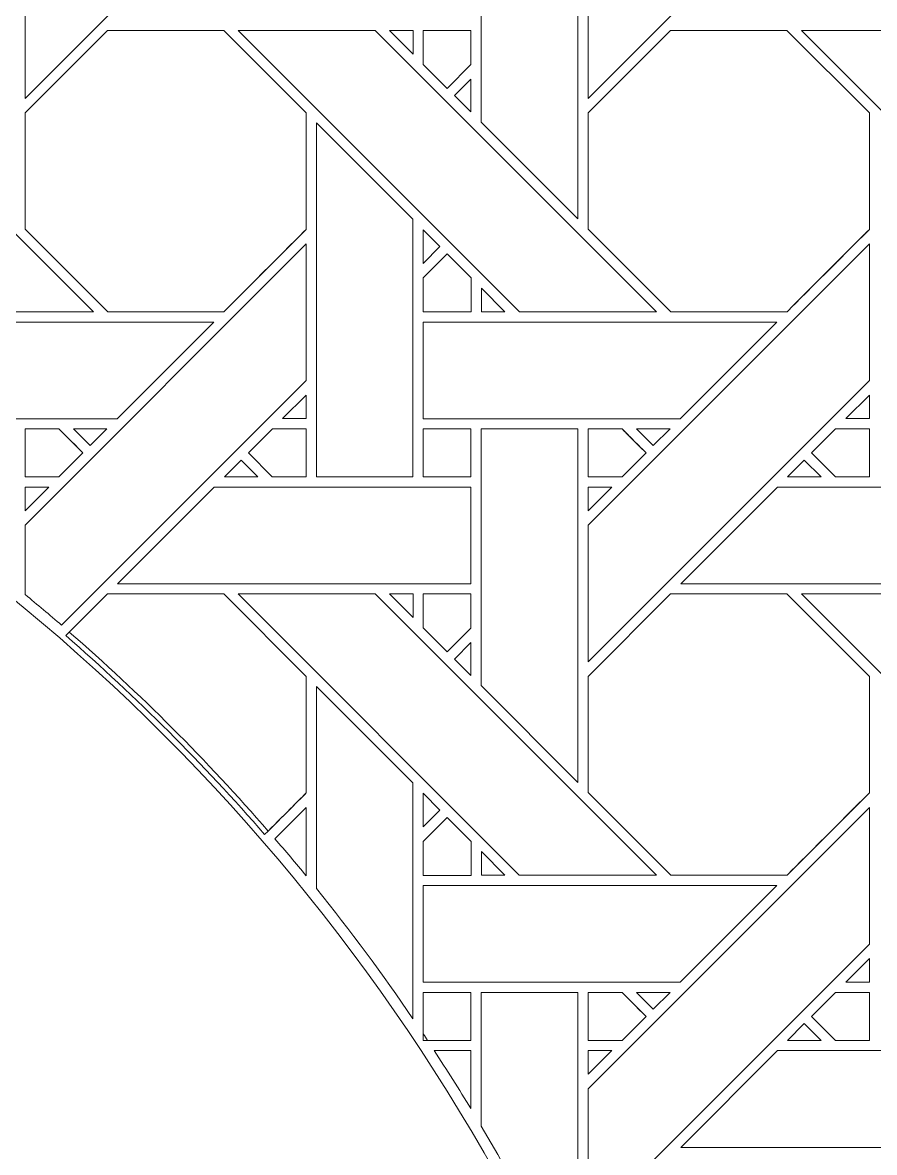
# Model space of a CAD drawing. Header units: inches. Extents: x 6.4 to 18.4, y 3.1 to 15.1.
# Drawn here: x 14.514 to 15.949, y 10.763 to 12.665 of the extents above; entities that cross this region are included whole.
import ezdxf

# ---------------------------------------------------------------- set-up
doc = ezdxf.new("R2010")
doc.units = ezdxf.units.IN
doc.header["$MEASUREMENT"] = 0
doc.layers.add('Design', color=7, linetype='Continuous', lineweight=0)

msp = doc.modelspace()

# ---------------------------------------------------------------- linework, layer by layer
at = {"layer": 'Design'}
for points, knots in [([(12.3829, 15.0948), (9.0691, 15.0948), (6.3829, 12.4085), (6.3829, 9.0948), (6.3829, 5.7811), (9.0691, 3.0948), (12.3829, 3.0948), (15.6966, 3.0948), (18.3829, 5.7811), (18.3829, 9.0948), (18.3829, 12.4085), (15.6966, 15.0948), (12.3829, 15.0948)], [0, 0, 0, 0, 1, 1, 1, 2, 2, 2, 3, 3, 3, 4, 4, 4, 4]), ([(12.3829, 14.3629), (9.4733, 14.3629), (7.1147, 12.0043), (7.1147, 9.0948), (7.1147, 6.1852), (9.4733, 3.8266), (12.3829, 3.8266), (15.2924, 3.8266), (17.651, 6.1852), (17.651, 9.0948), (17.651, 12.0043), (15.2924, 14.3629), (12.3829, 14.3629)], [0, 0, 0, 0, 1, 1, 1, 2, 2, 2, 3, 3, 3, 4, 4, 4, 4]), ([(14.9915, 13.0116), (14.9915, 13.0116), (14.5179, 12.5379), (14.5179, 12.5379), (14.5179, 12.5379), (14.5179, 12.768), (14.5179, 12.768), (14.5179, 12.768), (14.9915, 13.2416), (14.9915, 13.2416), (14.9915, 13.2416), (14.9915, 13.0116), (14.9915, 13.0116)], [0, 0, 0, 0, 1, 1, 1, 2, 2, 2, 3, 3, 3, 4, 4, 4, 4]), ([(15.9111, 12.9824), (15.9111, 12.9824), (15.4666, 12.5379), (15.4666, 12.5379), (15.4666, 12.5379), (15.4666, 12.768), (15.4666, 12.768), (15.4666, 12.768), (15.7887, 13.0901), (15.7887, 13.0901), (15.8301, 13.0548), (15.8709, 13.019), (15.9111, 12.9824)], [0, 0, 0, 0, 1, 1, 1, 2, 2, 2, 3, 3, 3, 4, 4, 4, 4]), ([(15.2865, 12.4979), (15.2865, 12.4979), (15.2865, 12.9301), (15.2865, 12.9301), (15.2865, 12.9301), (15.4494, 12.9301), (15.4494, 12.9301), (15.4494, 12.9301), (15.4494, 12.335), (15.4494, 12.335), (15.4494, 12.335), (15.2865, 12.4979), (15.2865, 12.4979)], [0, 0, 0, 0, 1, 1, 1, 2, 2, 2, 3, 3, 3, 4, 4, 4, 4]), ([(14.6329, 12.1786), (14.6329, 12.1786), (14.4018, 12.1786), (14.4018, 12.1786), (14.4018, 12.1786), (13.9283, 12.6522), (13.9283, 12.6522), (13.9283, 12.6522), (14.1592, 12.6522), (14.1592, 12.6522), (14.1592, 12.6522), (14.6329, 12.1786), (14.6329, 12.1786)], [0, 0, 0, 0, 1, 1, 1, 2, 2, 2, 3, 3, 3, 4, 4, 4, 4]), ([(14.5179, 12.5135), (14.5179, 12.5135), (14.6566, 12.6523), (14.6566, 12.6523), (14.6566, 12.6523), (14.8528, 12.6523), (14.8528, 12.6523), (14.8528, 12.6523), (14.9915, 12.5135), (14.9915, 12.5135), (14.9915, 12.5135), (14.9915, 12.3173), (14.9915, 12.3173), (14.9737, 12.2994), (14.8618, 12.1876), (14.8528, 12.1786), (14.8528, 12.1786), (14.6571, 12.1786), (14.6571, 12.1786), (14.6571, 12.1786), (14.5179, 12.3179), (14.5179, 12.3179), (14.5179, 12.3179), (14.5179, 12.5135), (14.5179, 12.5135)], [0, 0, 0, 0, 1, 1, 1, 2, 2, 2, 3, 3, 3, 4, 4, 4, 5, 5, 5, 6, 6, 6, 7, 7, 7, 8, 8, 8, 8]), ([(14.9915, 12.3173), (14.9734, 12.2991), (14.8616, 12.1874), (14.8528, 12.1786), (14.8528, 12.1786), (14.6571, 12.1786), (14.6571, 12.1786), (14.6571, 12.1786), (14.5179, 12.3179), (14.5179, 12.3179), (14.5179, 12.3179), (14.5179, 12.5135), (14.5179, 12.5135), (14.5179, 12.5135), (14.6566, 12.6523), (14.6566, 12.6523), (14.6566, 12.6523), (14.8528, 12.6523), (14.8528, 12.6523), (14.8528, 12.6523), (14.9915, 12.5135), (14.9915, 12.5135), (14.9915, 12.5135), (14.9915, 12.3173), (14.9915, 12.3173)], [0, 0, 0, 0, 1, 1, 1, 2, 2, 2, 3, 3, 3, 4, 4, 4, 5, 5, 5, 6, 6, 6, 7, 7, 7, 8, 8, 8, 8]), ([(15.5816, 12.1786), (15.5816, 12.1786), (15.3506, 12.1786), (15.3506, 12.1786), (15.3506, 12.1786), (14.877, 12.6522), (14.877, 12.6522), (14.877, 12.6522), (15.1079, 12.6522), (15.1079, 12.6522), (15.1079, 12.6522), (15.5816, 12.1786), (15.5816, 12.1786)], [0, 0, 0, 0, 1, 1, 1, 2, 2, 2, 3, 3, 3, 4, 4, 4, 4]), ([(15.1321, 12.6522), (15.1321, 12.6522), (15.1715, 12.6522), (15.1715, 12.6522), (15.1715, 12.6522), (15.1715, 12.6124), (15.1715, 12.6124), (15.1715, 12.6124), (15.1321, 12.6522), (15.1321, 12.6522)], [0, 0, 0, 0, 1, 1, 1, 2, 2, 2, 3, 3, 3, 3]), ([(15.1887, 12.6523), (15.1887, 12.6523), (15.269, 12.6523), (15.269, 12.6523), (15.269, 12.6523), (15.269, 12.5947), (15.269, 12.5947), (15.269, 12.5947), (15.2291, 12.5547), (15.2291, 12.5547), (15.2291, 12.5547), (15.1887, 12.5951), (15.1887, 12.5951), (15.1887, 12.5951), (15.1887, 12.6523), (15.1887, 12.6523)], [0, 0, 0, 0, 1, 1, 1, 2, 2, 2, 3, 3, 3, 4, 4, 4, 5, 5, 5, 5]), ([(15.2291, 12.5547), (15.2291, 12.5547), (15.1887, 12.5951), (15.1887, 12.5951), (15.1887, 12.5951), (15.1887, 12.6523), (15.1887, 12.6523), (15.1887, 12.6523), (15.269, 12.6523), (15.269, 12.6523), (15.269, 12.6523), (15.269, 12.5947), (15.269, 12.5947), (15.269, 12.5947), (15.2291, 12.5547), (15.2291, 12.5547)], [0, 0, 0, 0, 1, 1, 1, 2, 2, 2, 3, 3, 3, 4, 4, 4, 5, 5, 5, 5]), ([(15.4666, 12.5135), (15.4666, 12.5135), (15.6053, 12.6523), (15.6053, 12.6523), (15.6053, 12.6523), (15.8015, 12.6523), (15.8015, 12.6523), (15.8015, 12.6523), (15.9403, 12.5135), (15.9403, 12.5135), (15.9403, 12.5135), (15.9403, 12.3173), (15.9403, 12.3173), (15.9225, 12.2994), (15.8105, 12.1876), (15.8016, 12.1786), (15.8016, 12.1786), (15.6058, 12.1786), (15.6058, 12.1786), (15.6058, 12.1786), (15.4666, 12.3179), (15.4666, 12.3179), (15.4666, 12.3179), (15.4666, 12.5135), (15.4666, 12.5135)], [0, 0, 0, 0, 1, 1, 1, 2, 2, 2, 3, 3, 3, 4, 4, 4, 5, 5, 5, 6, 6, 6, 7, 7, 7, 8, 8, 8, 8]), ([(15.9403, 12.5135), (15.9403, 12.5135), (15.9403, 12.3173), (15.9403, 12.3173), (15.9221, 12.299), (15.8103, 12.1874), (15.8016, 12.1786), (15.8016, 12.1786), (15.6058, 12.1786), (15.6058, 12.1786), (15.6058, 12.1786), (15.4666, 12.3179), (15.4666, 12.3179), (15.4666, 12.3179), (15.4666, 12.5135), (15.4666, 12.5135), (15.4666, 12.5135), (15.6053, 12.6523), (15.6053, 12.6523), (15.6053, 12.6523), (15.8015, 12.6523), (15.8015, 12.6523), (15.8015, 12.6523), (15.9403, 12.5135), (15.9403, 12.5135)], [0, 0, 0, 0, 1, 1, 1, 2, 2, 2, 3, 3, 3, 4, 4, 4, 5, 5, 5, 6, 6, 6, 7, 7, 7, 8, 8, 8, 8]), ([(16.5303, 12.1786), (16.5303, 12.1786), (16.2993, 12.1786), (16.2993, 12.1786), (16.2993, 12.1786), (15.8257, 12.6522), (15.8257, 12.6522), (15.8257, 12.6522), (16.0567, 12.6522), (16.0567, 12.6522), (16.0567, 12.6522), (16.5303, 12.1786), (16.5303, 12.1786)], [0, 0, 0, 0, 1, 1, 1, 2, 2, 2, 3, 3, 3, 4, 4, 4, 4]), ([(15.269, 12.5704), (15.269, 12.5704), (15.269, 12.5152), (15.269, 12.5152), (15.269, 12.5152), (15.2412, 12.5426), (15.2412, 12.5426), (15.2412, 12.5426), (15.269, 12.5704), (15.269, 12.5704)], [0, 0, 0, 0, 1, 1, 1, 2, 2, 2, 3, 3, 3, 3]), ([(15.0087, 11.9006), (15.0087, 11.9006), (15.0087, 12.4964), (15.0087, 12.4964), (15.0087, 12.4964), (15.1714, 12.3343), (15.1714, 12.3343), (15.1714, 12.3343), (15.1714, 11.9006), (15.1714, 11.9006), (15.1714, 11.9006), (15.0087, 11.9006), (15.0087, 11.9006)], [0, 0, 0, 0, 1, 1, 1, 2, 2, 2, 3, 3, 3, 4, 4, 4, 4]), ([(15.7362, 9.0948), (15.7362, 7.2457), (14.2319, 5.7414), (12.3829, 5.7414), (10.5338, 5.7414), (9.0295, 7.2457), (9.0295, 9.0948), (9.0295, 10.9438), (10.5338, 12.4481), (12.3829, 12.4481), (14.2319, 12.4481), (15.7362, 10.9438), (15.7362, 9.0948)], [0, 0, 0, 0, 1, 1, 1, 2, 2, 2, 3, 3, 3, 4, 4, 4, 4]), ([(15.1887, 12.26), (15.1887, 12.26), (15.1887, 12.3168), (15.1887, 12.3168), (15.1887, 12.3168), (15.2169, 12.2882), (15.2169, 12.2882), (15.2169, 12.2882), (15.1887, 12.26), (15.1887, 12.26)], [0, 0, 0, 0, 1, 1, 1, 2, 2, 2, 3, 3, 3, 3]), ([(14.9915, 12.0628), (14.9915, 12.0628), (14.5795, 11.6508), (14.5795, 11.6508), (14.5591, 11.6683), (14.5386, 11.6856), (14.5179, 11.7027), (14.5179, 11.7027), (14.5179, 11.8193), (14.5179, 11.8193), (14.5179, 11.8193), (14.9915, 12.2929), (14.9915, 12.2929), (14.9915, 12.2929), (14.9915, 12.0628), (14.9915, 12.0628)], [0, 0, 0, 0, 1, 1, 1, 2, 2, 2, 3, 3, 3, 4, 4, 4, 5, 5, 5, 5]), ([(15.9403, 12.0628), (15.9403, 12.0628), (15.4666, 11.5892), (15.4666, 11.5892), (15.4666, 11.5892), (15.4666, 11.8193), (15.4666, 11.8193), (15.4666, 11.8193), (15.9403, 12.2929), (15.9403, 12.2929), (15.9403, 12.2929), (15.9403, 12.0628), (15.9403, 12.0628)], [0, 0, 0, 0, 1, 1, 1, 2, 2, 2, 3, 3, 3, 4, 4, 4, 4]), ([(15.1887, 12.1784), (15.1887, 12.1784), (15.1887, 12.2357), (15.1887, 12.2357), (15.1887, 12.2357), (15.2291, 12.276), (15.2291, 12.276), (15.2291, 12.276), (15.2694, 12.2357), (15.2694, 12.2357), (15.2694, 12.2357), (15.2694, 12.1784), (15.2694, 12.1784), (15.2694, 12.1784), (15.1887, 12.1784), (15.1887, 12.1784)], [0, 0, 0, 0, 1, 1, 1, 2, 2, 2, 3, 3, 3, 4, 4, 4, 5, 5, 5, 5]), ([(15.2291, 12.276), (15.2291, 12.276), (15.2694, 12.2357), (15.2694, 12.2357), (15.2694, 12.2357), (15.2694, 12.1784), (15.2694, 12.1784), (15.2694, 12.1784), (15.1887, 12.1784), (15.1887, 12.1784), (15.1887, 12.1784), (15.1887, 12.2357), (15.1887, 12.2357), (15.1887, 12.2357), (15.2291, 12.276), (15.2291, 12.276)], [0, 0, 0, 0, 1, 1, 1, 2, 2, 2, 3, 3, 3, 4, 4, 4, 5, 5, 5, 5]), ([(15.2866, 12.1786), (15.2866, 12.1786), (15.2866, 12.2184), (15.2866, 12.2184), (15.2866, 12.2184), (15.3264, 12.1786), (15.3264, 12.1786), (15.3264, 12.1786), (15.2866, 12.1786), (15.2866, 12.1786)], [0, 0, 0, 0, 1, 1, 1, 2, 2, 2, 3, 3, 3, 3]), ([(14.8357, 12.1613), (14.8357, 12.1613), (14.673, 11.9986), (14.673, 11.9986), (14.673, 11.9986), (14.24, 11.9986), (14.24, 11.9986), (14.24, 11.9986), (14.24, 12.1613), (14.24, 12.1613), (14.24, 12.1613), (14.8357, 12.1613), (14.8357, 12.1613)], [0, 0, 0, 0, 1, 1, 1, 2, 2, 2, 3, 3, 3, 4, 4, 4, 4]), ([(15.7844, 12.1613), (15.7844, 12.1613), (15.6217, 11.9986), (15.6217, 11.9986), (15.6217, 11.9986), (15.1887, 11.9986), (15.1887, 11.9986), (15.1887, 11.9986), (15.1887, 12.1613), (15.1887, 12.1613), (15.1887, 12.1613), (15.7844, 12.1613), (15.7844, 12.1613)], [0, 0, 0, 0, 1, 1, 1, 2, 2, 2, 3, 3, 3, 4, 4, 4, 4]), ([(14.9517, 11.9987), (14.9517, 11.9987), (14.9915, 12.0384), (14.9915, 12.0384), (14.9915, 12.0384), (14.9915, 11.9987), (14.9915, 11.9987), (14.9915, 11.9987), (14.9517, 11.9987), (14.9517, 11.9987)], [0, 0, 0, 0, 1, 1, 1, 2, 2, 2, 3, 3, 3, 3]), ([(15.9005, 11.9987), (15.9005, 11.9987), (15.9403, 12.0384), (15.9403, 12.0384), (15.9403, 12.0384), (15.9403, 11.9987), (15.9403, 11.9987), (15.9403, 11.9987), (15.9005, 11.9987), (15.9005, 11.9987)], [0, 0, 0, 0, 1, 1, 1, 2, 2, 2, 3, 3, 3, 3]), ([(14.5179, 11.9814), (14.5179, 11.9814), (14.5749, 11.9814), (14.5749, 11.9814), (14.5801, 11.9763), (14.6108, 11.9455), (14.6153, 11.9411), (14.6153, 11.9411), (14.5748, 11.9006), (14.5748, 11.9006), (14.5748, 11.9006), (14.5179, 11.9006), (14.5179, 11.9006), (14.5179, 11.9006), (14.5179, 11.9814), (14.5179, 11.9814)], [0, 0, 0, 0, 1, 1, 1, 2, 2, 2, 3, 3, 3, 4, 4, 4, 5, 5, 5, 5]), ([(14.5179, 11.9006), (14.5179, 11.9006), (14.5179, 11.9814), (14.5179, 11.9814), (14.5179, 11.9814), (14.5749, 11.9814), (14.5749, 11.9814), (14.5802, 11.9762), (14.611, 11.9453), (14.6153, 11.9411), (14.6153, 11.9411), (14.5748, 11.9006), (14.5748, 11.9006), (14.5748, 11.9006), (14.5179, 11.9006), (14.5179, 11.9006)], [0, 0, 0, 0, 1, 1, 1, 2, 2, 2, 3, 3, 3, 4, 4, 4, 5, 5, 5, 5]), ([(14.5993, 11.9814), (14.5993, 11.9814), (14.6558, 11.9814), (14.6558, 11.9814), (14.6558, 11.9814), (14.6275, 11.9532), (14.6275, 11.9532), (14.6275, 11.9532), (14.5993, 11.9814), (14.5993, 11.9814)], [0, 0, 0, 0, 1, 1, 1, 2, 2, 2, 3, 3, 3, 3]), ([(14.9915, 11.9006), (14.9915, 11.9006), (14.9344, 11.9006), (14.9344, 11.9006), (14.9344, 11.9006), (14.8941, 11.941), (14.8941, 11.941), (14.8941, 11.941), (14.9345, 11.9814), (14.9345, 11.9814), (14.9345, 11.9814), (14.9915, 11.9814), (14.9915, 11.9814), (14.9915, 11.9814), (14.9915, 11.9006), (14.9915, 11.9006)], [0, 0, 0, 0, 1, 1, 1, 2, 2, 2, 3, 3, 3, 4, 4, 4, 5, 5, 5, 5]), ([(14.9915, 11.9006), (14.9915, 11.9006), (14.9344, 11.9006), (14.9344, 11.9006), (14.9344, 11.9006), (14.8941, 11.941), (14.8941, 11.941), (14.8941, 11.941), (14.9345, 11.9814), (14.9345, 11.9814), (14.9345, 11.9814), (14.9915, 11.9814), (14.9915, 11.9814), (14.9915, 11.9814), (14.9915, 11.9006), (14.9915, 11.9006)], [0, 0, 0, 0, 1, 1, 1, 2, 2, 2, 3, 3, 3, 4, 4, 4, 5, 5, 5, 5]), ([(15.269, 11.9814), (15.269, 11.9814), (15.269, 11.9006), (15.269, 11.9006), (15.269, 11.9006), (15.1887, 11.9006), (15.1887, 11.9006), (15.1887, 11.9006), (15.1887, 11.9814), (15.1887, 11.9814), (15.1887, 11.9814), (15.269, 11.9814), (15.269, 11.9814)], [0, 0, 0, 0, 1, 1, 1, 2, 2, 2, 3, 3, 3, 4, 4, 4, 4]), ([(15.1887, 11.9006), (15.1887, 11.9006), (15.1887, 11.9814), (15.1887, 11.9814), (15.1887, 11.9814), (15.269, 11.9814), (15.269, 11.9814), (15.269, 11.9814), (15.269, 11.9006), (15.269, 11.9006), (15.269, 11.9006), (15.1887, 11.9006), (15.1887, 11.9006)], [0, 0, 0, 0, 1, 1, 1, 2, 2, 2, 3, 3, 3, 4, 4, 4, 4]), ([(15.2865, 11.5492), (15.2865, 11.5492), (15.2865, 11.9814), (15.2865, 11.9814), (15.2865, 11.9814), (15.4494, 11.9814), (15.4494, 11.9814), (15.4494, 11.9814), (15.4494, 11.3863), (15.4494, 11.3863), (15.4494, 11.3863), (15.2865, 11.5492), (15.2865, 11.5492)], [0, 0, 0, 0, 1, 1, 1, 2, 2, 2, 3, 3, 3, 4, 4, 4, 4]), ([(15.4666, 11.9814), (15.4666, 11.9814), (15.5237, 11.9814), (15.5237, 11.9814), (15.5288, 11.9763), (15.5596, 11.9455), (15.564, 11.9411), (15.564, 11.9411), (15.5236, 11.9006), (15.5236, 11.9006), (15.5236, 11.9006), (15.4666, 11.9006), (15.4666, 11.9006), (15.4666, 11.9006), (15.4666, 11.9814), (15.4666, 11.9814)], [0, 0, 0, 0, 1, 1, 1, 2, 2, 2, 3, 3, 3, 4, 4, 4, 5, 5, 5, 5]), ([(15.564, 11.9411), (15.564, 11.9411), (15.5236, 11.9006), (15.5236, 11.9006), (15.5236, 11.9006), (15.4666, 11.9006), (15.4666, 11.9006), (15.4666, 11.9006), (15.4666, 11.9814), (15.4666, 11.9814), (15.4666, 11.9814), (15.5237, 11.9814), (15.5237, 11.9814), (15.5293, 11.9758), (15.564, 11.9411), (15.564, 11.9411)], [0, 0, 0, 0, 1, 1, 1, 2, 2, 2, 3, 3, 3, 4, 4, 4, 5, 5, 5, 5]), ([(15.548, 11.9814), (15.548, 11.9814), (15.6045, 11.9814), (15.6045, 11.9814), (15.6045, 11.9814), (15.5762, 11.9532), (15.5762, 11.9532), (15.5762, 11.9532), (15.548, 11.9814), (15.548, 11.9814)], [0, 0, 0, 0, 1, 1, 1, 2, 2, 2, 3, 3, 3, 3]), ([(15.9403, 11.9006), (15.9403, 11.9006), (15.8832, 11.9006), (15.8832, 11.9006), (15.8832, 11.9006), (15.8428, 11.941), (15.8428, 11.941), (15.8428, 11.941), (15.8832, 11.9814), (15.8832, 11.9814), (15.8832, 11.9814), (15.9403, 11.9814), (15.9403, 11.9814), (15.9403, 11.9814), (15.9403, 11.9006), (15.9403, 11.9006)], [0, 0, 0, 0, 1, 1, 1, 2, 2, 2, 3, 3, 3, 4, 4, 4, 5, 5, 5, 5]), ([(15.8428, 11.941), (15.8428, 11.941), (15.8832, 11.9814), (15.8832, 11.9814), (15.8832, 11.9814), (15.9403, 11.9814), (15.9403, 11.9814), (15.9403, 11.9814), (15.9403, 11.9006), (15.9403, 11.9006), (15.9403, 11.9006), (15.8832, 11.9006), (15.8832, 11.9006), (15.8832, 11.9006), (15.8428, 11.941), (15.8428, 11.941)], [0, 0, 0, 0, 1, 1, 1, 2, 2, 2, 3, 3, 3, 4, 4, 4, 5, 5, 5, 5]), ([(14.8537, 11.9006), (14.8537, 11.9006), (14.8819, 11.9289), (14.8819, 11.9289), (14.8819, 11.9289), (14.9102, 11.9006), (14.9102, 11.9006), (14.9102, 11.9006), (14.8537, 11.9006), (14.8537, 11.9006)], [0, 0, 0, 0, 1, 1, 1, 2, 2, 2, 3, 3, 3, 3]), ([(15.8589, 11.9006), (15.8589, 11.9006), (15.8024, 11.9006), (15.8024, 11.9006), (15.8024, 11.9006), (15.8307, 11.9289), (15.8307, 11.9289), (15.8307, 11.9289), (15.8589, 11.9006), (15.8589, 11.9006)], [0, 0, 0, 0, 1, 1, 1, 2, 2, 2, 3, 3, 3, 3]), ([(14.5577, 11.8835), (14.5577, 11.8835), (14.5179, 11.8436), (14.5179, 11.8436), (14.5179, 11.8436), (14.5179, 11.8835), (14.5179, 11.8835), (14.5179, 11.8835), (14.5577, 11.8835), (14.5577, 11.8835)], [0, 0, 0, 0, 1, 1, 1, 2, 2, 2, 3, 3, 3, 3]), ([(15.269, 11.8835), (15.269, 11.8835), (15.269, 11.7207), (15.269, 11.7207), (15.269, 11.7207), (14.6737, 11.7207), (14.6737, 11.7207), (14.6737, 11.7207), (14.8365, 11.8835), (14.8365, 11.8835), (14.8365, 11.8835), (15.269, 11.8835), (15.269, 11.8835)], [0, 0, 0, 0, 1, 1, 1, 2, 2, 2, 3, 3, 3, 4, 4, 4, 4]), ([(15.5064, 11.8835), (15.5064, 11.8835), (15.4666, 11.8436), (15.4666, 11.8436), (15.4666, 11.8436), (15.4666, 11.8835), (15.4666, 11.8835), (15.4666, 11.8835), (15.5064, 11.8835), (15.5064, 11.8835)], [0, 0, 0, 0, 1, 1, 1, 2, 2, 2, 3, 3, 3, 3]), ([(16.2177, 11.8835), (16.2177, 11.8835), (16.2177, 11.7207), (16.2177, 11.7207), (16.2177, 11.7207), (15.6224, 11.7207), (15.6224, 11.7207), (15.6224, 11.7207), (15.7853, 11.8835), (15.7853, 11.8835), (15.7853, 11.8835), (16.2177, 11.8835), (16.2177, 11.8835)], [0, 0, 0, 0, 1, 1, 1, 2, 2, 2, 3, 3, 3, 4, 4, 4, 4]), ([(14.9915, 11.5648), (14.9915, 11.5648), (14.9915, 11.3686), (14.9915, 11.3686), (14.9829, 11.3599), (14.952, 11.329), (14.9215, 11.2985), (14.8178, 11.4178), (14.7058, 11.5298), (14.5865, 11.6334), (14.5865, 11.6334), (14.6566, 11.7035), (14.6566, 11.7035), (14.6566, 11.7035), (14.8528, 11.7035), (14.8528, 11.7035), (14.8528, 11.7035), (14.9915, 11.5648), (14.9915, 11.5648)], [0, 0, 0, 0, 1, 1, 1, 2, 2, 2, 3, 3, 3, 4, 4, 4, 5, 5, 5, 6, 6, 6, 6]), ([(14.9915, 11.5648), (14.9915, 11.5648), (14.9915, 11.3686), (14.9915, 11.3686), (14.9834, 11.3604), (14.9559, 11.3329), (14.9274, 11.3044), (14.8758, 11.3637), (14.822, 11.4216), (14.7658, 11.4777), (14.7096, 11.5339), (14.6518, 11.5877), (14.5924, 11.6394), (14.5924, 11.6394), (14.6566, 11.7035), (14.6566, 11.7035), (14.6566, 11.7035), (14.8528, 11.7035), (14.8528, 11.7035), (14.8528, 11.7035), (14.9915, 11.5648), (14.9915, 11.5648)], [0, 0, 0, 0, 1, 1, 1, 2, 2, 2, 3, 3, 3, 4, 4, 4, 5, 5, 5, 6, 6, 6, 7, 7, 7, 7]), ([(15.5816, 11.2299), (15.5816, 11.2299), (15.3505, 11.2299), (15.3505, 11.2299), (15.3505, 11.2299), (14.877, 11.7035), (14.877, 11.7035), (14.877, 11.7035), (15.1079, 11.7035), (15.1079, 11.7035), (15.1079, 11.7035), (15.5816, 11.2299), (15.5816, 11.2299)], [0, 0, 0, 0, 1, 1, 1, 2, 2, 2, 3, 3, 3, 4, 4, 4, 4]), ([(15.1321, 11.7035), (15.1321, 11.7035), (15.1715, 11.7035), (15.1715, 11.7035), (15.1715, 11.7035), (15.1715, 11.6637), (15.1715, 11.6637), (15.1715, 11.6637), (15.1321, 11.7035), (15.1321, 11.7035)], [0, 0, 0, 0, 1, 1, 1, 2, 2, 2, 3, 3, 3, 3]), ([(15.1887, 11.7035), (15.1887, 11.7035), (15.269, 11.7035), (15.269, 11.7035), (15.269, 11.7035), (15.269, 11.6459), (15.269, 11.6459), (15.269, 11.6459), (15.2291, 11.606), (15.2291, 11.606), (15.2291, 11.606), (15.1887, 11.6463), (15.1887, 11.6463), (15.1887, 11.6463), (15.1887, 11.7035), (15.1887, 11.7035)], [0, 0, 0, 0, 1, 1, 1, 2, 2, 2, 3, 3, 3, 4, 4, 4, 5, 5, 5, 5]), ([(15.2291, 11.606), (15.2291, 11.606), (15.1887, 11.6463), (15.1887, 11.6463), (15.1887, 11.6463), (15.1887, 11.7035), (15.1887, 11.7035), (15.1887, 11.7035), (15.269, 11.7035), (15.269, 11.7035), (15.269, 11.7035), (15.269, 11.6459), (15.269, 11.6459), (15.269, 11.6459), (15.2291, 11.606), (15.2291, 11.606)], [0, 0, 0, 0, 1, 1, 1, 2, 2, 2, 3, 3, 3, 4, 4, 4, 5, 5, 5, 5]), ([(15.4666, 11.5648), (15.4666, 11.5648), (15.6053, 11.7035), (15.6053, 11.7035), (15.6053, 11.7035), (15.8015, 11.7035), (15.8015, 11.7035), (15.8015, 11.7035), (15.9403, 11.5648), (15.9403, 11.5648), (15.9403, 11.5648), (15.9403, 11.3686), (15.9403, 11.3686), (15.9225, 11.3507), (15.8105, 11.2389), (15.8016, 11.2299), (15.8016, 11.2299), (15.6058, 11.2299), (15.6058, 11.2299), (15.6058, 11.2299), (15.4666, 11.3691), (15.4666, 11.3691), (15.4666, 11.3691), (15.4666, 11.5648), (15.4666, 11.5648)], [0, 0, 0, 0, 1, 1, 1, 2, 2, 2, 3, 3, 3, 4, 4, 4, 5, 5, 5, 6, 6, 6, 7, 7, 7, 8, 8, 8, 8]), ([(15.9403, 11.3686), (15.922, 11.3502), (15.8102, 11.2386), (15.8016, 11.2299), (15.8016, 11.2299), (15.6058, 11.2299), (15.6058, 11.2299), (15.6058, 11.2299), (15.4666, 11.3691), (15.4666, 11.3691), (15.4666, 11.3691), (15.4666, 11.5648), (15.4666, 11.5648), (15.4666, 11.5648), (15.6053, 11.7035), (15.6053, 11.7035), (15.6053, 11.7035), (15.8015, 11.7035), (15.8015, 11.7035), (15.8015, 11.7035), (15.9403, 11.5648), (15.9403, 11.5648), (15.9403, 11.5648), (15.9403, 11.3686), (15.9403, 11.3686)], [0, 0, 0, 0, 1, 1, 1, 2, 2, 2, 3, 3, 3, 4, 4, 4, 5, 5, 5, 6, 6, 6, 7, 7, 7, 8, 8, 8, 8]), ([(16.5303, 11.2299), (16.5303, 11.2299), (16.2993, 11.2299), (16.2993, 11.2299), (16.2993, 11.2299), (15.8257, 11.7035), (15.8257, 11.7035), (15.8257, 11.7035), (16.0567, 11.7035), (16.0567, 11.7035), (16.0567, 11.7035), (16.5303, 11.2299), (16.5303, 11.2299)], [0, 0, 0, 0, 1, 1, 1, 2, 2, 2, 3, 3, 3, 4, 4, 4, 4]), ([(15.269, 11.6217), (15.269, 11.6217), (15.269, 11.5665), (15.269, 11.5665), (15.269, 11.5665), (15.2412, 11.5939), (15.2412, 11.5939), (15.2412, 11.5939), (15.269, 11.6217), (15.269, 11.6217)], [0, 0, 0, 0, 1, 1, 1, 2, 2, 2, 3, 3, 3, 3]), ([(15.0087, 11.2075), (15.0087, 11.2075), (15.0087, 11.5477), (15.0087, 11.5477), (15.0087, 11.5477), (15.1714, 11.3856), (15.1714, 11.3856), (15.1714, 11.3856), (15.1714, 10.9884), (15.1714, 10.9884), (15.1203, 11.0633), (15.0661, 11.1364), (15.0087, 11.2075)], [0, 0, 0, 0, 1, 1, 1, 2, 2, 2, 3, 3, 3, 4, 4, 4, 4]), ([(15.1887, 11.3113), (15.1887, 11.3113), (15.1887, 11.3681), (15.1887, 11.3681), (15.1887, 11.3681), (15.2169, 11.3395), (15.2169, 11.3395), (15.2169, 11.3395), (15.1887, 11.3113), (15.1887, 11.3113)], [0, 0, 0, 0, 1, 1, 1, 2, 2, 2, 3, 3, 3, 3]), ([(14.9915, 11.2288), (14.9742, 11.2499), (14.9567, 11.2707), (14.9388, 11.2914), (14.9388, 11.2914), (14.9915, 11.3441), (14.9915, 11.3441), (14.9915, 11.3441), (14.9915, 11.2288), (14.9915, 11.2288)], [0, 0, 0, 0, 1, 1, 1, 2, 2, 2, 3, 3, 3, 3]), ([(15.4666, 10.6404), (15.4666, 10.6404), (15.4666, 10.8705), (15.4666, 10.8705), (15.4666, 10.8705), (15.9403, 11.3441), (15.9403, 11.3441), (15.9403, 11.3441), (15.9403, 11.1141), (15.9403, 11.1141), (15.9403, 11.1141), (15.4666, 10.6404), (15.4666, 10.6404)], [0, 0, 0, 0, 1, 1, 1, 2, 2, 2, 3, 3, 3, 4, 4, 4, 4]), ([(15.2694, 11.287), (15.2694, 11.287), (15.2694, 11.2297), (15.2694, 11.2297), (15.2694, 11.2297), (15.1887, 11.2297), (15.1887, 11.2297), (15.1887, 11.2297), (15.1887, 11.2869), (15.1887, 11.2869), (15.1887, 11.2869), (15.2291, 11.3273), (15.2291, 11.3273), (15.2291, 11.3273), (15.2694, 11.287), (15.2694, 11.287)], [0, 0, 0, 0, 1, 1, 1, 2, 2, 2, 3, 3, 3, 4, 4, 4, 5, 5, 5, 5]), ([(15.2291, 11.3273), (15.2291, 11.3273), (15.2694, 11.287), (15.2694, 11.287), (15.2694, 11.287), (15.2694, 11.2297), (15.2694, 11.2297), (15.2694, 11.2297), (15.1887, 11.2297), (15.1887, 11.2297), (15.1887, 11.2297), (15.1887, 11.2869), (15.1887, 11.2869), (15.1887, 11.2869), (15.2291, 11.3273), (15.2291, 11.3273)], [0, 0, 0, 0, 1, 1, 1, 2, 2, 2, 3, 3, 3, 4, 4, 4, 5, 5, 5, 5]), ([(15.2866, 11.2299), (15.2866, 11.2299), (15.2866, 11.2697), (15.2866, 11.2697), (15.2866, 11.2697), (15.3264, 11.2299), (15.3264, 11.2299), (15.3264, 11.2299), (15.2866, 11.2299), (15.2866, 11.2299)], [0, 0, 0, 0, 1, 1, 1, 2, 2, 2, 3, 3, 3, 3]), ([(15.6217, 11.0499), (15.6217, 11.0499), (15.1887, 11.0499), (15.1887, 11.0499), (15.1887, 11.0499), (15.1887, 11.2126), (15.1887, 11.2126), (15.1887, 11.2126), (15.7844, 11.2126), (15.7844, 11.2126), (15.7844, 11.2126), (15.6217, 11.0499), (15.6217, 11.0499)], [0, 0, 0, 0, 1, 1, 1, 2, 2, 2, 3, 3, 3, 4, 4, 4, 4]), ([(15.9403, 11.0897), (15.9403, 11.0897), (15.9403, 11.0499), (15.9403, 11.0499), (15.9403, 11.0499), (15.9005, 11.0499), (15.9005, 11.0499), (15.9005, 11.0499), (15.9403, 11.0897), (15.9403, 11.0897)], [0, 0, 0, 0, 1, 1, 1, 2, 2, 2, 3, 3, 3, 3]), ([(15.269, 11.0327), (15.269, 11.0327), (15.269, 10.9519), (15.269, 10.9519), (15.269, 10.9519), (15.1887, 10.9519), (15.1887, 10.9519), (15.1887, 10.9519), (15.1887, 11.0327), (15.1887, 11.0327), (15.1887, 11.0327), (15.269, 11.0327), (15.269, 11.0327)], [0, 0, 0, 0, 1, 1, 1, 2, 2, 2, 3, 3, 3, 4, 4, 4, 4]), ([(15.269, 10.9519), (15.269, 10.9519), (15.1961, 10.9519), (15.1961, 10.9519), (15.1936, 10.9556), (15.1912, 10.9594), (15.1887, 10.9632), (15.1887, 10.9632), (15.1887, 11.0327), (15.1887, 11.0327), (15.1887, 11.0327), (15.269, 11.0327), (15.269, 11.0327), (15.269, 11.0327), (15.269, 10.9519), (15.269, 10.9519)], [0, 0, 0, 0, 1, 1, 1, 2, 2, 2, 3, 3, 3, 4, 4, 4, 5, 5, 5, 5]), ([(15.4494, 10.496), (15.4007, 10.6025), (15.3464, 10.7065), (15.2865, 10.8076), (15.2865, 10.8076), (15.2865, 11.0326), (15.2865, 11.0326), (15.2865, 11.0326), (15.4494, 11.0326), (15.4494, 11.0326), (15.4494, 11.0326), (15.4494, 10.496), (15.4494, 10.496)], [0, 0, 0, 0, 1, 1, 1, 2, 2, 2, 3, 3, 3, 4, 4, 4, 4]), ([(15.4666, 11.0327), (15.4666, 11.0327), (15.5237, 11.0327), (15.5237, 11.0327), (15.5288, 11.0276), (15.5596, 10.9967), (15.564, 10.9923), (15.564, 10.9923), (15.5236, 10.9519), (15.5236, 10.9519), (15.5236, 10.9519), (15.4666, 10.9519), (15.4666, 10.9519), (15.4666, 10.9519), (15.4666, 11.0327), (15.4666, 11.0327)], [0, 0, 0, 0, 1, 1, 1, 2, 2, 2, 3, 3, 3, 4, 4, 4, 5, 5, 5, 5]), ([(15.564, 10.9923), (15.564, 10.9923), (15.5236, 10.9519), (15.5236, 10.9519), (15.5236, 10.9519), (15.4666, 10.9519), (15.4666, 10.9519), (15.4666, 10.9519), (15.4666, 11.0327), (15.4666, 11.0327), (15.4666, 11.0327), (15.5237, 11.0327), (15.5237, 11.0327), (15.5291, 11.0273), (15.564, 10.9923), (15.564, 10.9923)], [0, 0, 0, 0, 1, 1, 1, 2, 2, 2, 3, 3, 3, 4, 4, 4, 5, 5, 5, 5]), ([(15.548, 11.0326), (15.548, 11.0326), (15.6045, 11.0326), (15.6045, 11.0326), (15.6045, 11.0326), (15.5762, 11.0045), (15.5762, 11.0045), (15.5762, 11.0045), (15.548, 11.0326), (15.548, 11.0326)], [0, 0, 0, 0, 1, 1, 1, 2, 2, 2, 3, 3, 3, 3]), ([(15.9403, 10.9519), (15.9403, 10.9519), (15.8832, 10.9519), (15.8832, 10.9519), (15.8832, 10.9519), (15.8428, 10.9923), (15.8428, 10.9923), (15.8428, 10.9923), (15.8832, 11.0327), (15.8832, 11.0327), (15.8832, 11.0327), (15.9403, 11.0327), (15.9403, 11.0327), (15.9403, 11.0327), (15.9403, 10.9519), (15.9403, 10.9519)], [0, 0, 0, 0, 1, 1, 1, 2, 2, 2, 3, 3, 3, 4, 4, 4, 5, 5, 5, 5]), ([(15.9403, 10.9519), (15.9403, 10.9519), (15.8832, 10.9519), (15.8832, 10.9519), (15.8832, 10.9519), (15.8428, 10.9923), (15.8428, 10.9923), (15.8428, 10.9923), (15.8832, 11.0327), (15.8832, 11.0327), (15.8832, 11.0327), (15.9403, 11.0327), (15.9403, 11.0327), (15.9403, 11.0327), (15.9403, 10.9519), (15.9403, 10.9519)], [0, 0, 0, 0, 1, 1, 1, 2, 2, 2, 3, 3, 3, 4, 4, 4, 5, 5, 5, 5]), ([(15.8307, 10.9801), (15.8307, 10.9801), (15.8589, 10.9519), (15.8589, 10.9519), (15.8589, 10.9519), (15.8024, 10.9519), (15.8024, 10.9519), (15.8024, 10.9519), (15.8307, 10.9801), (15.8307, 10.9801)], [0, 0, 0, 0, 1, 1, 1, 2, 2, 2, 3, 3, 3, 3]), ([(15.2073, 10.9347), (15.2073, 10.9347), (15.269, 10.9347), (15.269, 10.9347), (15.269, 10.9347), (15.269, 10.837), (15.269, 10.837), (15.249, 10.8699), (15.2284, 10.9024), (15.2073, 10.9347)], [0, 0, 0, 0, 1, 1, 1, 2, 2, 2, 3, 3, 3, 3]), ([(15.5064, 10.9347), (15.5064, 10.9347), (15.4666, 10.8949), (15.4666, 10.8949), (15.4666, 10.8949), (15.4666, 10.9347), (15.4666, 10.9347), (15.4666, 10.9347), (15.5064, 10.9347), (15.5064, 10.9347)], [0, 0, 0, 0, 1, 1, 1, 2, 2, 2, 3, 3, 3, 3]), ([(16.2177, 10.9347), (16.2177, 10.9347), (16.2177, 10.7719), (16.2177, 10.7719), (16.2177, 10.7719), (15.6224, 10.7719), (15.6224, 10.7719), (15.6224, 10.7719), (15.7853, 10.9347), (15.7853, 10.9347), (15.7853, 10.9347), (16.2177, 10.9347), (16.2177, 10.9347)], [0, 0, 0, 0, 1, 1, 1, 2, 2, 2, 3, 3, 3, 4, 4, 4, 4])]:
    msp.add_open_spline(points, degree=3, knots=knots, dxfattribs=at)

doc.saveas('drawing.dxf')
